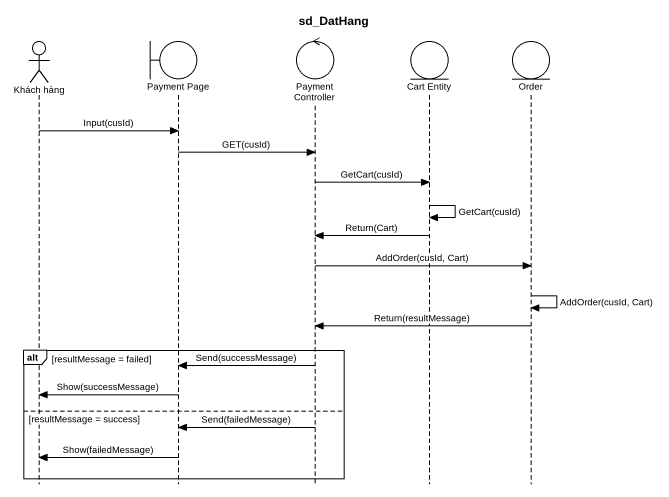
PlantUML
@startuml
title sd_DatHang
hide footbox
actor "Khách hàng" as Khách_hàng
boundary "Payment Page" as Payment_Page
control "Payment Controller" as Payment_Controller
entity "Cart Entity" as Cart_Entity
entity Order

Khách_hàng -> Payment_Page : Input(cusId)
Payment_Page -> Payment_Controller : GET(cusId)
Payment_Controller -> Cart_Entity : GetCart(cusId)
Cart_Entity -> Cart_Entity : GetCart(cusId)
Cart_Entity -> Payment_Controller : Return(Cart)
Payment_Controller -> Order : AddOrder(cusId, Cart)
Order -> Order : AddOrder(cusId, Cart)
Order -> Payment_Controller : Return(resultMessage)
alt resultMessage = failed
  Payment_Controller -> Payment_Page : Send(successMessage)
  Payment_Page -> Khách_hàng : Show(successMessage)
else resultMessage = success
  Payment_Controller -> Payment_Page : Send(failedMessage)
  Payment_Page -> Khách_hàng : Show(failedMessage)
end
@enduml
